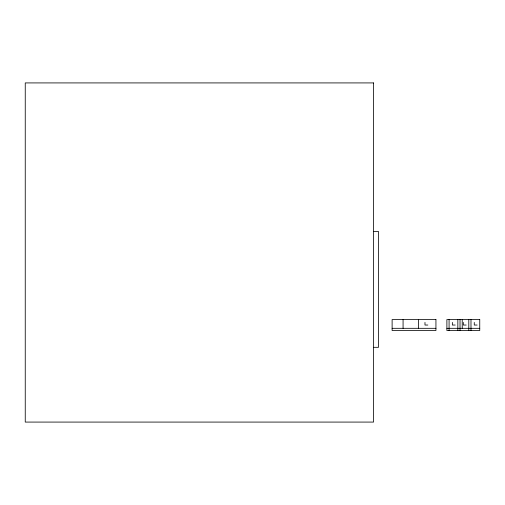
<?xml version="1.0" encoding="UTF-8"?>
<svg xmlns="http://www.w3.org/2000/svg" width="505" height="505" viewBox="0 0 505 505"><rect width="100%" height="100%" fill="white"/><g stroke="black" fill="none" stroke-linecap="round" stroke-linejoin="round"><path stroke-width="0.76" d="M373.782 231.486L378.504 231.486L378.504 347.32L373.782 347.32M427.836 325.037L424.983 325.037L424.983 322.43M455.226 325.037L452.366 325.037L452.366 322.43M466.178 325.037L463.319 325.037L463.319 322.43M477.13 325.037L474.271 325.037L474.271 322.43M392.12 328.319L435.935 328.319M446.887 328.319L479.75 328.319M470.988 319.558L470.988 330.51M468.798 319.558L468.798 330.51M462.226 319.558L462.226 328.319M460.03 319.558L460.03 330.51M457.839 319.558L457.839 330.51M449.078 319.558L449.078 330.51M418.405 319.558L418.405 328.319M403.072 319.558L403.072 328.319M373.548 82.921L25.25 82.921L25.25 422.079L373.548 422.079L373.548 82.921M435.935 319.558L392.12 319.558L392.12 330.51L435.935 330.51L435.935 319.558M479.75 319.558L446.887 319.558L446.887 330.51L479.75 330.51L479.75 319.558"/></g></svg>
